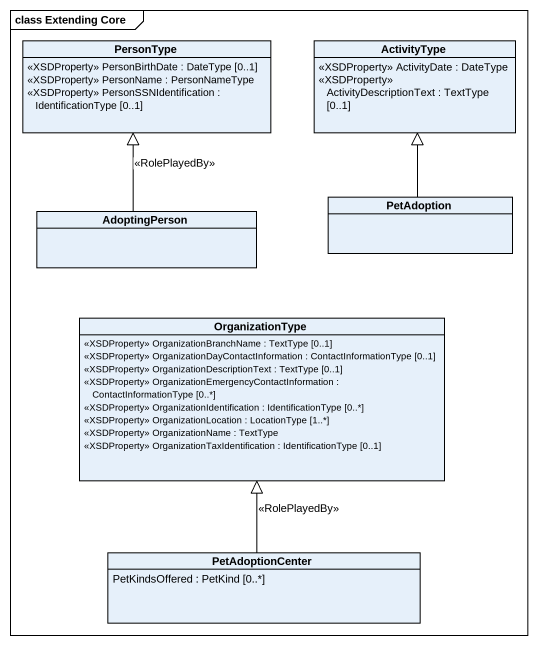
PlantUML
@startuml
mainframe class Extending Core
hide circle
hide empty members
class PersonType {
  <<XSDProperty>> PersonBirthDate : DateType [0..1]
  <<XSDProperty>> PersonName : PersonNameType
  <<XSDProperty>> PersonSSNIdentification : IdentificationType [0..1]
}
class ActivityType {
  <<XSDProperty>> ActivityDate : DateType
  <<XSDProperty>> ActivityDescriptionText : TextType [0..1]
}
class AdoptingPerson
class PetAdoption
class OrganizationType {
  <<XSDProperty>> OrganizationBranchName : TextType [0..1]
  <<XSDProperty>> OrganizationDayContactInformation : ContactInformationType [0..1]
  <<XSDProperty>> OrganizationDescriptionText : TextType [0..1]
  <<XSDProperty>> OrganizationEmergencyContactInformation : ContactInformationType [0..*]
  <<XSDProperty>> OrganizationIdentification : IdentificationType [0..*]
  <<XSDProperty>> OrganizationLocation : LocationType [1..*]
  <<XSDProperty>> OrganizationName : TextType
  <<XSDProperty>> OrganizationTaxIdentification : IdentificationType [0..1]
}
class PetAdoptionCenter {
  PetKindsOffered : PetKind [0..*]
}
AdoptingPerson -up-|> PersonType : <<RolePlayedBy>>
PetAdoption -up-|> ActivityType
PetAdoptionCenter -up-|> OrganizationType : <<RolePlayedBy>>
@enduml
